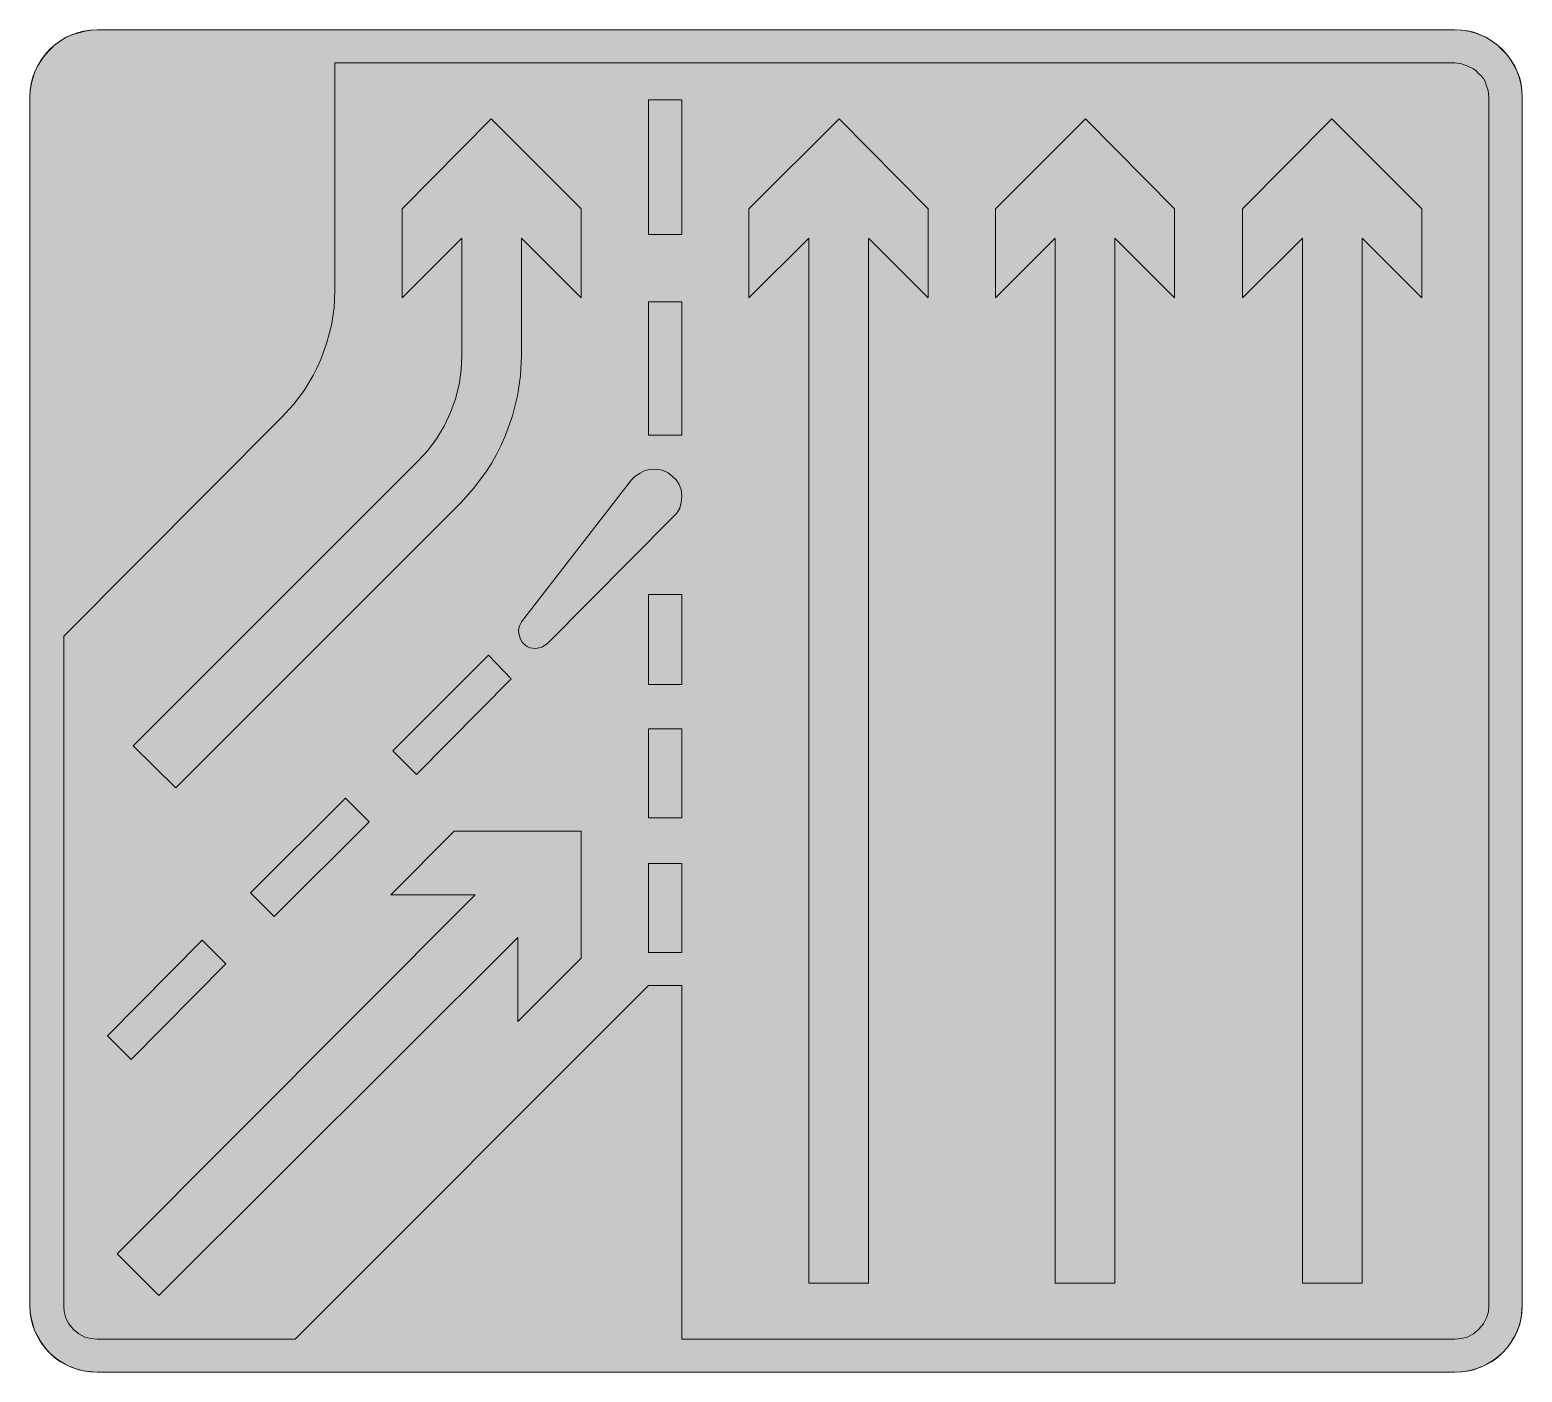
# Model space of a CAD drawing. Header units: metres. Extents: x 137 to 421, y 8 to 264.
import ezdxf

# ---------------------------------------------------------------- set-up
doc = ezdxf.new("R2010")
doc.units = ezdxf.units.M
for name, color, linetype, true_color in [('FILL_LIME_00FF00', 7, 'Continuous', 0x00ff00), ('FILL_WHITE_FFFFFF', 7, 'Continuous', 0xffffff), ('STROKE_LIME_00FF00', 7, 'Continuous', 0x00ff00)]:
    doc.layers.add(name, color=color, linetype=linetype, true_color=true_color)

msp = doc.modelspace()

# ---------------------------------------------------------------- hatches: boundary and pattern name
at = {"layer": 'FILL_LIME_00FF00', "true_color": 0x00ff00}
h = msp.add_hatch(color=7, dxfattribs=at)
h.dxf.hatch_style = 1
h.paths.add_polyline_path([(407.82, 257.22), (409.06, 257.09), (410.16, 256.68), (411.38, 256.1), (411.88, 255.72), (412.32, 255.24), (412.82, 254.8), (413.24, 254.3), (413.56, 253.72), (413.76, 253.08), (414.17, 251.98), (414.3, 250.74), (414.3, 21.06), (414.19, 19.95), (413.85, 18.81), (413.24, 17.67), (412.32, 16.56), (411.38, 15.77), (410.16, 15.12), (409.06, 14.87), (407.82, 14.76), (260.94, 14.76), (260.94, 81.9), (254.64, 81.9), (187.5, 14.76), (149.88, 14.76), (148.71, 14.87), (147.54, 15.12), (146.39, 15.77), (145.38, 16.56), (144.53, 17.64), (143.94, 18.72), (143.63, 19.96), (143.58, 21.06), (143.58, 148.32), (184.98, 189.9), (187.2, 192.32), (189.21, 194.99), (190.95, 197.85), (191.7, 199.35), (192.36, 200.88), (193.54, 204.12), (194.39, 207.38), (194.89, 210.68), (195.06, 214.02), (195.06, 257.22), (407.82, 257.22)])
at = {"layer": 'FILL_WHITE_FFFFFF', "true_color": 0xffffff}
h = msp.add_hatch(color=7, dxfattribs=at)
h.dxf.hatch_style = 1
h.paths.add_polyline_path([(409.03, 263.48), (410.23, 263.34), (411.39, 263.06), (412.5, 262.62), (413.68, 262.12), (414.8, 261.45), (415.84, 260.65), (416.82, 259.74), (417.73, 258.76), (418.53, 257.72), (419.2, 256.6), (419.7, 255.42), (420.14, 254.31), (420.42, 253.15), (420.56, 251.95), (420.6, 250.74), (420.6, 21.06), (420.42, 18.79), (420.14, 17.59), (419.7, 16.38), (419.2, 15.27), (418.53, 14.15), (417.73, 13.06), (416.82, 12.06), (415.84, 11.18), (414.8, 10.44), (413.68, 9.83), (412.5, 9.36), (411.39, 8.92), (410.23, 8.64), (409.03, 8.5), (407.82, 8.46), (149.88, 8.46), (147.61, 8.64), (146.41, 8.92), (145.2, 9.36), (144.02, 9.83), (142.91, 10.44), (141.86, 11.18), (140.88, 12.06), (140, 13.06), (139.24, 14.15), (138, 16.38), (137.35, 18.79), (137.16, 19.95), (137.1, 21.06), (137.1, 250.74), (137.16, 251.95), (137.35, 253.15), (138, 255.42), (138.58, 256.6), (139.24, 257.72), (140, 258.76), (140.88, 259.74), (141.86, 260.65), (142.91, 261.45), (144.02, 262.12), (145.2, 262.62), (147.61, 263.27), (148.77, 263.46), (149.88, 263.52), (407.82, 263.52), (409.03, 263.48)])
h = msp.add_hatch(color=7, dxfattribs=at)
h.dxf.hatch_style = 1
h.paths.add_polyline_path([(260.94, 250.2), (260.94, 224.64), (254.64, 224.64), (254.64, 250.2), (260.94, 250.2)])
h = msp.add_hatch(color=7, dxfattribs=at)
h.dxf.hatch_style = 1
h.paths.add_polyline_path([(241.86, 229.5), (241.86, 212.58), (230.52, 223.92), (230.52, 201.6), (230.32, 197.79), (229.73, 193.97), (228.77, 190.18), (227.46, 186.48), (226.67, 184.62), (225.78, 182.84), (224.81, 181.11), (223.75, 179.46), (221.41, 176.36), (218.82, 173.52), (164.82, 119.52), (156.72, 127.44), (210.9, 181.62), (212.72, 183.61), (214.37, 185.81), (215.81, 188.2), (217.02, 190.8), (217.96, 193.42), (218.64, 196.13), (219.05, 198.87), (219.18, 201.6), (219.18, 223.92), (207.84, 212.58), (207.84, 229.5), (224.76, 246.6), (241.86, 229.5)])
h = msp.add_hatch(color=7, dxfattribs=at)
h.dxf.hatch_style = 1
h.paths.add_polyline_path([(290.82, 246.6), (307.74, 229.5), (307.74, 212.58), (296.4, 223.92), (296.4, 25.38), (285.06, 25.38), (285.06, 223.92), (273.72, 212.58), (273.72, 229.5), (290.82, 246.6)])
h = msp.add_hatch(color=7, dxfattribs=at)
h.dxf.hatch_style = 1
h.paths.add_polyline_path([(337.62, 246.6), (354.54, 229.5), (354.54, 212.58), (343.2, 223.92), (343.2, 25.38), (331.86, 25.38), (331.86, 223.92), (320.52, 212.58), (320.52, 229.5), (337.62, 246.6)])
h = msp.add_hatch(color=7, dxfattribs=at)
h.dxf.hatch_style = 1
h.paths.add_polyline_path([(384.42, 246.6), (401.52, 229.5), (401.52, 212.58), (390.18, 223.92), (390.18, 25.38), (378.84, 25.38), (378.84, 223.92), (367.5, 212.58), (367.5, 229.5), (384.42, 246.6)])
h = msp.add_hatch(color=7, dxfattribs=at)
h.dxf.hatch_style = 1
h.paths.add_polyline_path([(260.94, 211.86), (260.94, 186.48), (254.64, 186.48), (254.64, 211.86), (260.94, 211.86)])
h = msp.add_hatch(color=7, dxfattribs=at)
h.dxf.hatch_style = 1
h.paths.add_polyline_path([(251.4, 178.02), (252.08, 178.72), (253.02, 179.28), (253.96, 179.78), (254.54, 179.94), (255.18, 180), (256.36, 180.01), (257.43, 179.78), (258.37, 179.34), (259.14, 178.74), (259.88, 178), (260.45, 177.12), (260.81, 176.11), (260.94, 174.96), (260.83, 173.72), (260.58, 172.62), (260.02, 171.68), (259.32, 171), (235.38, 146.88), (234.35, 146.24), (233.22, 145.98), (232.65, 146), (232.09, 146.12), (231.56, 146.35), (231.06, 146.7), (230.64, 147.2), (230.32, 147.73), (230.1, 148.29), (229.98, 148.86), (229.96, 149.43), (230.05, 149.99), (230.23, 150.52), (230.52, 151.02), (251.4, 178.02)])
h = msp.add_hatch(color=7, dxfattribs=at)
h.dxf.hatch_style = 1
h.paths.add_polyline_path([(260.94, 156.24), (260.94, 139.14), (254.64, 139.14), (254.64, 156.24), (260.94, 156.24)])
h = msp.add_hatch(color=7, dxfattribs=at)
h.dxf.hatch_style = 1
h.paths.add_polyline_path([(224.22, 144.72), (228.54, 140.22), (210.54, 122.04), (206.04, 126.54), (224.22, 144.72)])
h = msp.add_hatch(color=7, dxfattribs=at)
h.dxf.hatch_style = 1
h.paths.add_polyline_path([(260.94, 130.68), (260.94, 113.76), (254.64, 113.76), (254.64, 130.68), (260.94, 130.68)])
h = msp.add_hatch(color=7, dxfattribs=at)
h.dxf.hatch_style = 1
h.paths.add_polyline_path([(197.04, 117.54), (201.54, 113.04), (183.54, 95.04), (179.04, 99.54), (197.04, 117.54)])
h = msp.add_hatch(color=7, dxfattribs=at)
h.dxf.hatch_style = 1
h.paths.add_polyline_path([(153.66, 30.96), (221.7, 99.18), (205.68, 99.18), (217.74, 111.24), (241.86, 111.24), (241.86, 87.12), (229.8, 75.06), (229.8, 91.08), (161.58, 23.04), (153.66, 30.96)])
h = msp.add_hatch(color=7, dxfattribs=at)
h.dxf.hatch_style = 1
h.paths.add_polyline_path([(260.94, 105.12), (260.94, 88.2), (254.64, 88.2), (254.64, 105.12), (260.94, 105.12)])
h = msp.add_hatch(color=7, dxfattribs=at)
h.dxf.hatch_style = 1
h.paths.add_polyline_path([(169.86, 90.54), (174.36, 86.04), (156.36, 67.86), (151.86, 72.36), (169.86, 90.54)])

# ---------------------------------------------------------------- linework, layer by layer
at = {"layer": 'FILL_LIME_00FF00', "lineweight": 0, "true_color": 0x00ff00}
msp.add_lwpolyline([(407.82, 257.22), (409.06, 257.09), (410.16, 256.68), (411.38, 256.1), (411.88, 255.72), (412.32, 255.24), (412.82, 254.8), (413.24, 254.3), (413.56, 253.72), (413.76, 253.08), (414.17, 251.98), (414.3, 250.74), (414.3, 21.06), (414.19, 19.95), (413.85, 18.81), (413.24, 17.67), (412.32, 16.56), (411.38, 15.77), (410.16, 15.12), (409.06, 14.87), (407.82, 14.76), (260.94, 14.76), (260.94, 81.9), (254.64, 81.9), (187.5, 14.76), (149.88, 14.76), (148.71, 14.87), (147.54, 15.12), (146.39, 15.77), (145.38, 16.56), (144.53, 17.64), (143.94, 18.72), (143.63, 19.96), (143.58, 21.06), (143.58, 148.32), (184.98, 189.9), (187.2, 192.32), (189.21, 194.99), (190.95, 197.85), (191.7, 199.35), (192.36, 200.88), (193.54, 204.12), (194.39, 207.38), (194.89, 210.68), (195.06, 214.02), (195.06, 257.22)], close=True, dxfattribs=at)
at = {"layer": 'FILL_WHITE_FFFFFF', "lineweight": 0, "true_color": 0xffffff}
for points in [[(409.03, 263.48), (410.23, 263.34), (411.39, 263.06), (412.5, 262.62), (413.68, 262.12), (414.8, 261.45), (415.84, 260.65), (416.82, 259.74), (417.73, 258.76), (418.53, 257.72), (419.2, 256.6), (419.7, 255.42), (420.14, 254.31), (420.42, 253.15), (420.56, 251.95), (420.6, 250.74), (420.6, 21.06), (420.42, 18.79), (420.14, 17.59), (419.7, 16.38), (419.2, 15.27), (418.53, 14.15), (417.73, 13.06), (416.82, 12.06), (415.84, 11.18), (414.8, 10.44), (413.68, 9.83), (412.5, 9.36), (411.39, 8.92), (410.23, 8.64), (409.03, 8.5), (407.82, 8.46), (149.88, 8.46), (147.61, 8.64), (146.41, 8.92), (145.2, 9.36), (144.02, 9.83), (142.91, 10.44), (141.86, 11.18), (140.88, 12.06), (140, 13.06), (139.24, 14.15), (138, 16.38), (137.35, 18.79), (137.16, 19.95), (137.1, 21.06), (137.1, 250.74), (137.16, 251.95), (137.35, 253.15), (138, 255.42), (138.58, 256.6), (139.24, 257.72), (140, 258.76), (140.88, 259.74), (141.86, 260.65), (142.91, 261.45), (144.02, 262.12), (145.2, 262.62), (147.61, 263.27), (148.77, 263.46), (149.88, 263.52), (407.82, 263.52)], [(260.94, 250.2), (260.94, 224.64), (254.64, 224.64), (254.64, 250.2)], [(241.86, 229.5), (241.86, 212.58), (230.52, 223.92), (230.52, 201.6), (230.32, 197.79), (229.73, 193.97), (228.77, 190.18), (227.46, 186.48), (226.67, 184.62), (225.78, 182.84), (224.81, 181.11), (223.75, 179.46), (221.41, 176.36), (218.82, 173.52), (164.82, 119.52), (156.72, 127.44), (210.9, 181.62), (212.72, 183.61), (214.37, 185.81), (215.81, 188.2), (217.02, 190.8), (217.96, 193.42), (218.64, 196.13), (219.05, 198.87), (219.18, 201.6), (219.18, 223.92), (207.84, 212.58), (207.84, 229.5), (224.76, 246.6)], [(290.82, 246.6), (307.74, 229.5), (307.74, 212.58), (296.4, 223.92), (296.4, 25.38), (285.06, 25.38), (285.06, 223.92), (273.72, 212.58), (273.72, 229.5)], [(337.62, 246.6), (354.54, 229.5), (354.54, 212.58), (343.2, 223.92), (343.2, 25.38), (331.86, 25.38), (331.86, 223.92), (320.52, 212.58), (320.52, 229.5)], [(384.42, 246.6), (401.52, 229.5), (401.52, 212.58), (390.18, 223.92), (390.18, 25.38), (378.84, 25.38), (378.84, 223.92), (367.5, 212.58), (367.5, 229.5)], [(260.94, 211.86), (260.94, 186.48), (254.64, 186.48), (254.64, 211.86)], [(251.4, 178.02), (252.08, 178.72), (253.02, 179.28), (253.96, 179.78), (254.54, 179.94), (255.18, 180), (256.36, 180.01), (257.43, 179.78), (258.37, 179.34), (259.14, 178.74), (259.88, 178), (260.45, 177.12), (260.81, 176.11), (260.94, 174.96), (260.83, 173.72), (260.58, 172.62), (260.02, 171.68), (259.32, 171), (235.38, 146.88), (234.35, 146.24), (233.22, 145.98), (232.65, 146), (232.09, 146.12), (231.56, 146.35), (231.06, 146.7), (230.64, 147.2), (230.32, 147.73), (230.1, 148.29), (229.98, 148.86), (229.96, 149.43), (230.05, 149.99), (230.23, 150.52), (230.52, 151.02)], [(260.94, 156.24), (260.94, 139.14), (254.64, 139.14), (254.64, 156.24)], [(224.22, 144.72), (228.54, 140.22), (210.54, 122.04), (206.04, 126.54)], [(260.94, 130.68), (260.94, 113.76), (254.64, 113.76), (254.64, 130.68)], [(197.04, 117.54), (201.54, 113.04), (183.54, 95.04), (179.04, 99.54)], [(153.66, 30.96), (221.7, 99.18), (205.68, 99.18), (217.74, 111.24), (241.86, 111.24), (241.86, 87.12), (229.8, 75.06), (229.8, 91.08), (161.58, 23.04)], [(260.94, 105.12), (260.94, 88.2), (254.64, 88.2), (254.64, 105.12)], [(169.86, 90.54), (174.36, 86.04), (156.36, 67.86), (151.86, 72.36)]]:
    msp.add_lwpolyline(points, close=True, dxfattribs=at)
at = {"layer": 'STROKE_LIME_00FF00', "lineweight": 0, "true_color": 0x00ff00}
for points in [[(149.88, 263.52), (148.58, 263.45), (147.32, 263.26), (146.09, 262.94), (144.92, 262.51), (143.81, 261.97), (142.75, 261.33), (141.77, 260.59), (140.86, 259.76), (140.03, 258.85), (139.29, 257.87), (138.65, 256.81), (138.11, 255.7), (137.68, 254.53), (137.36, 253.3), (137.17, 252.04), (137.1, 250.74)], [(407.82, 263.52), (149.88, 263.52)], [(420.6, 250.74), (420.53, 252.04), (420.34, 253.3), (420.02, 254.53), (419.59, 255.7), (419.05, 256.81), (418.41, 257.87), (417.67, 258.85), (416.84, 259.76), (415.93, 260.59), (414.95, 261.33), (413.89, 261.97), (412.78, 262.51), (411.61, 262.94), (410.38, 263.26), (409.12, 263.45), (407.82, 263.52)], [(137.1, 250.74), (137.1, 21.06)], [(420.6, 21.06), (420.6, 250.74)], [(137.1, 21.06), (137.17, 19.76), (137.36, 18.5), (137.68, 17.29), (138.11, 16.13), (138.65, 15.03), (139.29, 13.99), (140.03, 13.02), (140.86, 12.13), (141.77, 11.32), (142.75, 10.6), (143.81, 9.97), (144.92, 9.44), (146.09, 9.02), (147.32, 8.71), (148.58, 8.52), (149.88, 8.46)], [(407.82, 8.46), (409.12, 8.52), (410.38, 8.71), (411.61, 9.02), (412.78, 9.44), (413.89, 9.97), (414.95, 10.6), (415.93, 11.32), (416.84, 12.13), (417.67, 13.02), (418.41, 13.99), (419.05, 15.03), (419.59, 16.13), (420.02, 17.29), (420.34, 18.5), (420.53, 19.76), (420.6, 21.06)], [(149.88, 8.46), (407.82, 8.46)]]:
    msp.add_lwpolyline(points, dxfattribs=at)

doc.saveas('drawing.dxf')
